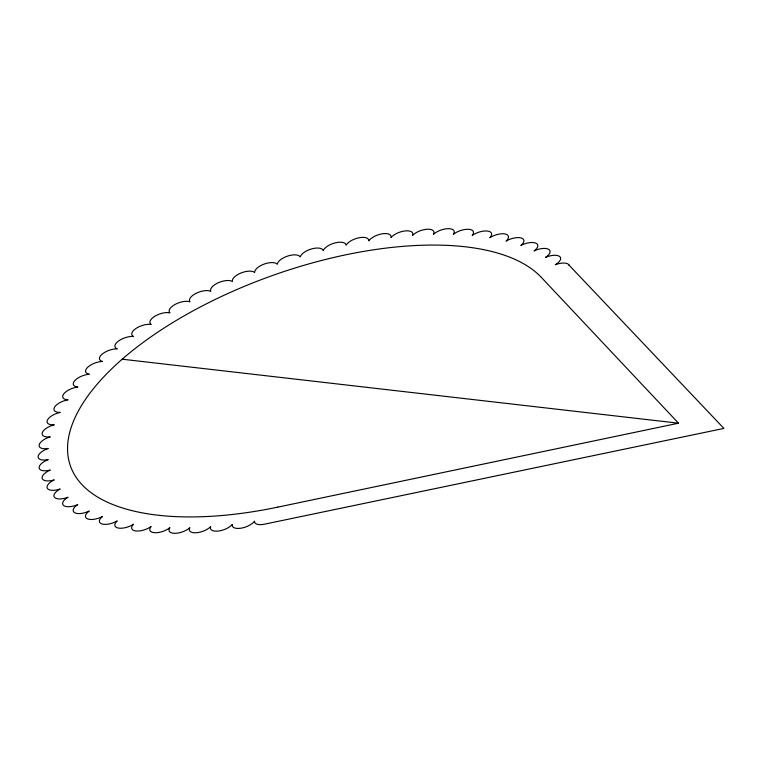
<?xml version="1.0" encoding="UTF-8"?>
<svg xmlns="http://www.w3.org/2000/svg" width="762" height="762" viewBox="0 0 762 762"><rect width="100%" height="100%" fill="white"/><g stroke="black" fill="none" stroke-linecap="round" stroke-linejoin="round"><path stroke-width="1.14" d="M277.72 507.149L678.513 423.196L541.325 277.368M122.187 359.207L678.513 423.196M568.614 264.681L723.9 428.415L265.138 524.046A12.144 5.344 -19.4 0 1 254.508 521.132A12.144 5.344 -19.4 0 1 240.773 528.237A12.144 5.344 -19.4 0 1 232.296 524.418A12.144 5.344 -19.4 0 1 218.018 531.085A12.144 5.344 -19.4 0 1 210.683 526.609A12.144 5.344 -19.4 0 1 195.977 532.781A12.144 5.344 -19.4 0 1 189.843 527.695A12.144 5.344 -19.4 0 1 174.812 533.333A12.144 5.344 -19.4 0 1 169.926 527.666A12.144 5.344 -19.4 0 1 154.686 532.714A12.144 5.344 -19.4 0 1 151.095 526.513A12.144 5.344 -19.4 0 1 135.76 530.952A12.144 5.344 -19.4 0 1 133.474 524.256A12.144 5.344 -19.4 0 1 118.167 528.037A12.144 5.344 -19.4 0 1 117.215 520.913A12.144 5.344 -19.4 0 1 102.051 524.008A12.144 5.344 -19.4 0 1 102.441 516.503A12.144 5.344 -19.4 0 1 87.525 518.893A12.144 5.344 -19.4 0 1 89.249 511.054A12.144 5.344 -19.4 0 1 74.714 512.731A12.144 5.344 -19.4 0 1 77.753 504.625A12.144 5.344 -19.4 0 1 63.703 505.558A12.144 5.344 -19.4 0 1 68.037 497.253A12.144 5.344 -19.4 0 1 54.569 497.443A12.144 5.344 -19.4 0 1 60.179 488.994A12.144 5.344 -19.4 0 1 47.406 488.442A12.144 5.344 -19.4 0 1 54.235 479.917A12.144 5.344 -19.4 0 1 42.243 478.622A12.144 5.344 -19.4 0 1 50.244 470.078A12.144 5.344 -19.4 0 1 39.138 468.058A12.144 5.344 -19.4 0 1 48.244 459.572A12.144 5.344 -19.4 0 1 38.1 456.829A12.144 5.344 -19.4 0 1 48.254 448.466A12.144 5.344 -19.4 0 1 39.148 445.027A12.144 5.344 -19.4 0 1 50.263 436.845A12.144 5.344 -19.4 0 1 42.272 432.74A12.144 5.344 -19.4 0 1 54.264 424.796A12.144 5.344 -19.4 0 1 47.434 420.053A12.144 5.344 -19.4 0 1 60.217 412.413A12.144 5.344 -19.4 0 1 54.616 407.07A12.144 5.344 -19.4 0 1 68.094 399.793A12.144 5.344 -19.4 0 1 63.76 393.887A12.144 5.344 -19.4 0 1 77.819 387.029A12.144 5.344 -19.4 0 1 74.781 380.609A12.144 5.344 -19.4 0 1 89.325 374.228A12.144 5.344 -19.4 0 1 87.611 367.341A12.144 5.344 -19.4 0 1 102.518 361.464A12.144 5.344 -19.4 0 1 102.137 354.168A12.144 5.344 -19.4 0 1 117.31 348.863A12.144 5.344 -19.4 0 1 118.272 341.205A12.144 5.344 -19.4 0 1 133.579 336.499A12.144 5.344 -19.4 0 1 135.865 328.536A12.144 5.344 -19.4 0 1 151.2 324.469A12.144 5.344 -19.4 0 1 154.8 316.278A12.144 5.344 -19.4 0 1 170.04 312.877A12.144 5.344 -19.4 0 1 174.927 304.505A12.144 5.344 -19.4 0 1 189.967 301.8A12.144 5.344 -19.4 0 1 196.101 293.313A12.144 5.344 -19.4 0 1 210.807 291.332A12.144 5.344 -19.4 0 1 218.151 282.788A12.144 5.344 -19.4 0 1 232.429 281.54A12.144 5.344 -19.4 0 1 240.906 273.015A12.144 5.344 -19.4 0 1 254.641 272.501A12.144 5.344 -19.4 0 1 264.214 264.062A12.144 5.344 -19.4 0 1 277.292 264.29A12.144 5.344 -19.4 0 1 287.874 255.994A12.144 5.344 -19.4 0 1 300.209 256.975A12.144 5.344 -19.4 0 1 311.706 248.888A12.144 5.344 -19.4 0 1 323.212 250.603A12.144 5.344 -19.4 0 1 335.547 242.783A12.144 5.344 -19.4 0 1 346.119 245.212A12.144 5.344 -19.4 0 1 359.207 237.725A12.144 5.344 -19.4 0 1 368.77 240.868A12.144 5.344 -19.4 0 1 382.505 233.763A12.144 5.344 -19.4 0 1 390.982 237.582A12.144 5.344 -19.4 0 1 405.26 230.915A12.144 5.344 -19.4 0 1 412.594 235.391A12.144 5.344 -19.4 0 1 427.311 229.219A12.144 5.344 -19.4 0 1 433.435 234.305A12.144 5.344 -19.4 0 1 448.475 228.667A12.144 5.344 -19.4 0 1 453.352 234.334A12.144 5.344 -19.4 0 1 468.592 229.286A12.144 5.344 -19.4 0 1 472.192 235.487A12.144 5.344 -19.4 0 1 487.518 231.048A12.144 5.344 -19.4 0 1 489.804 237.744A12.144 5.344 -19.4 0 1 505.111 233.963A12.144 5.344 -19.4 0 1 506.063 241.087A12.144 5.344 -19.4 0 1 521.227 237.992A12.144 5.344 -19.4 0 1 520.846 245.497A12.144 5.344 -19.4 0 1 535.753 243.107A12.144 5.344 -19.4 0 1 534.029 250.946A12.144 5.344 -19.4 0 1 548.573 249.269A12.144 5.344 -19.4 0 1 545.525 257.375A12.144 5.344 -19.4 0 1 559.584 256.442A12.144 5.344 -19.4 0 1 555.241 264.747A12.144 5.344 -19.4 0 1 569.224 265.328M277.73 507.14A255.746 112.509 -19.4 0 1 67.599 451.304A255.746 112.509 -19.4 0 1 267.005 277.492A255.746 112.509 -19.4 0 1 541.315 277.378"/></g></svg>
